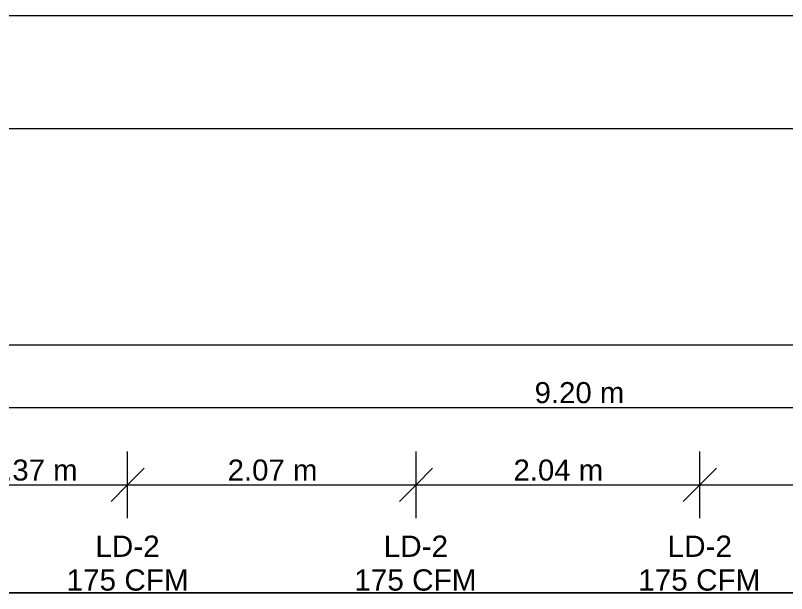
# Model space of a CAD drawing. Header units: metres. Extents: x 39 to 278, y -7 to 151.
# Drawn here: x 95.83 to 101.36, y 49.11 to 53.26 of the extents above; entities that cross this region are included whole.
import ezdxf

# ---------------------------------------------------------------- set-up
doc = ezdxf.new("R2010")
doc.units = ezdxf.units.M
doc.layers.add('HVAC - Ductos', color=5, linetype='Continuous', lineweight=50)
doc.layers.add('PDF_Geometry', color=7, linetype='Continuous', true_color=0xaaaaaa)
doc.layers.add('PDF_Text', color=7, linetype='Continuous')
doc.layers.add('pie de plano', color=7, linetype='Continuous')
doc.styles.add('PDF Helvetica', font='')
doc.styles.get('PDF Helvetica').set_extended_font_data('Helvetica')

msp = doc.modelspace()

# ---------------------------------------------------------------- linework, layer by layer
at = {"layer": 'HVAC - Ductos', "color": 252, "lineweight": 0, "true_color": 0x939598}
for points in [[(46.0312, 50.8973), (104.7077, 50.8973)], [(46.0312, 50.4481), (55.4684, 50.4481), (64.6672, 50.4481), (73.8707, 50.4481), (95.2704, 50.4481), (104.7077, 50.4481)], [(96.6364, 49.6552), (96.6364, 49.8935), (96.6364, 50.1318)], [(98.7034, 49.6552), (98.7034, 49.8935), (98.7034, 50.1318)], [(100.7384, 49.6552), (100.7384, 49.8935), (100.7384, 50.1318)], [(96.7555, 50.0127), (96.6364, 49.8935), (96.5172, 49.7743)], [(98.8226, 50.0127), (98.7034, 49.8935), (98.5842, 49.7743)], [(100.8576, 50.0127), (100.7384, 49.8935), (100.6193, 49.7743)], [(87.3733, 49.8935), (89.5825, 49.8935), (91.4571, 49.8935), (93.8817, 49.8935), (95.2704, 49.8935), (96.6364, 49.8935), (98.7034, 49.8935), (100.7384, 49.8935), (103.0347, 49.8935), (104.4694, 49.8935), (106.0506, 49.8935)]]:
    msp.add_lwpolyline(points, dxfattribs=at)
at = {"layer": 'PDF_Geometry', "lineweight": 0}
for points in [[(87.6025, 49.1189), (89.1333, 49.1189), (90.6687, 49.1189), (92.2042, 49.1189), (93.7351, 49.1189), (95.2704, 49.1189), (96.8014, 49.1189), (98.3368, 49.1189), (99.8676, 49.1189), (101.403, 49.1189), (102.9342, 49.1189), (101.403, 49.1189), (99.8676, 49.1189), (98.3368, 49.1189), (96.8014, 49.1189), (95.2704, 49.1189), (93.7351, 49.1189), (92.2042, 49.1189), (90.6687, 49.1189), (89.1333, 49.1189), (87.6025, 49.1189)], [(96.8426, 49.1189), (96.7646, 49.1189)], [(98.3734, 49.1189), (98.2955, 49.1189)], [(99.9089, 49.1189), (99.831, 49.1189)]]:
    msp.add_lwpolyline(points, dxfattribs=at)
at = {"layer": 'pie de plano', "lineweight": 0}
msp.add_lwpolyline([(129.2474, 53.2561), (129.2474, -6.7449), (39.2432, -6.7449), (39.2432, 53.2561)], close=True, dxfattribs=at)
msp.add_lwpolyline([(128.7703, 52.4449), (40.3432, 52.4449), (40.3432, -6.0804), (128.7703, -6.0804)], dxfattribs=at)

# ---------------------------------------------------------------- texts
at = {"layer": 'PDF_Text', "color": 252, "lineweight": 0, "true_color": 0x939598, "char_height": 0.15059, "attachment_point": 4, "style": 'PDF Helvetica'}
for s, insert in [('9.20 m', (99.5534, 50.5529)), ('1.37 m', (95.6345, 49.9982)), ('2.07 m', (97.3533, 49.9982)), ('2.04 m', (99.4021, 49.9982))]:
    msp.add_mtext(s, dxfattribs=dict(at, insert=insert))
at = {"layer": 'PDF_Text', "lineweight": 0, "char_height": 0.15247, "attachment_point": 4, "style": 'PDF Helvetica'}
for s, insert in [('LD-2', (96.4045, 49.4535)), ('LD-2', (98.4716, 49.4535)), ('LD-2', (100.5067, 49.4535)), ('175 CFM', (96.1982, 49.2106)), ('175 CFM', (98.2608, 49.2106)), ('175 CFM', (100.2959, 49.2106))]:
    msp.add_mtext(s, dxfattribs=dict(at, insert=insert))

doc.saveas('drawing.dxf')
